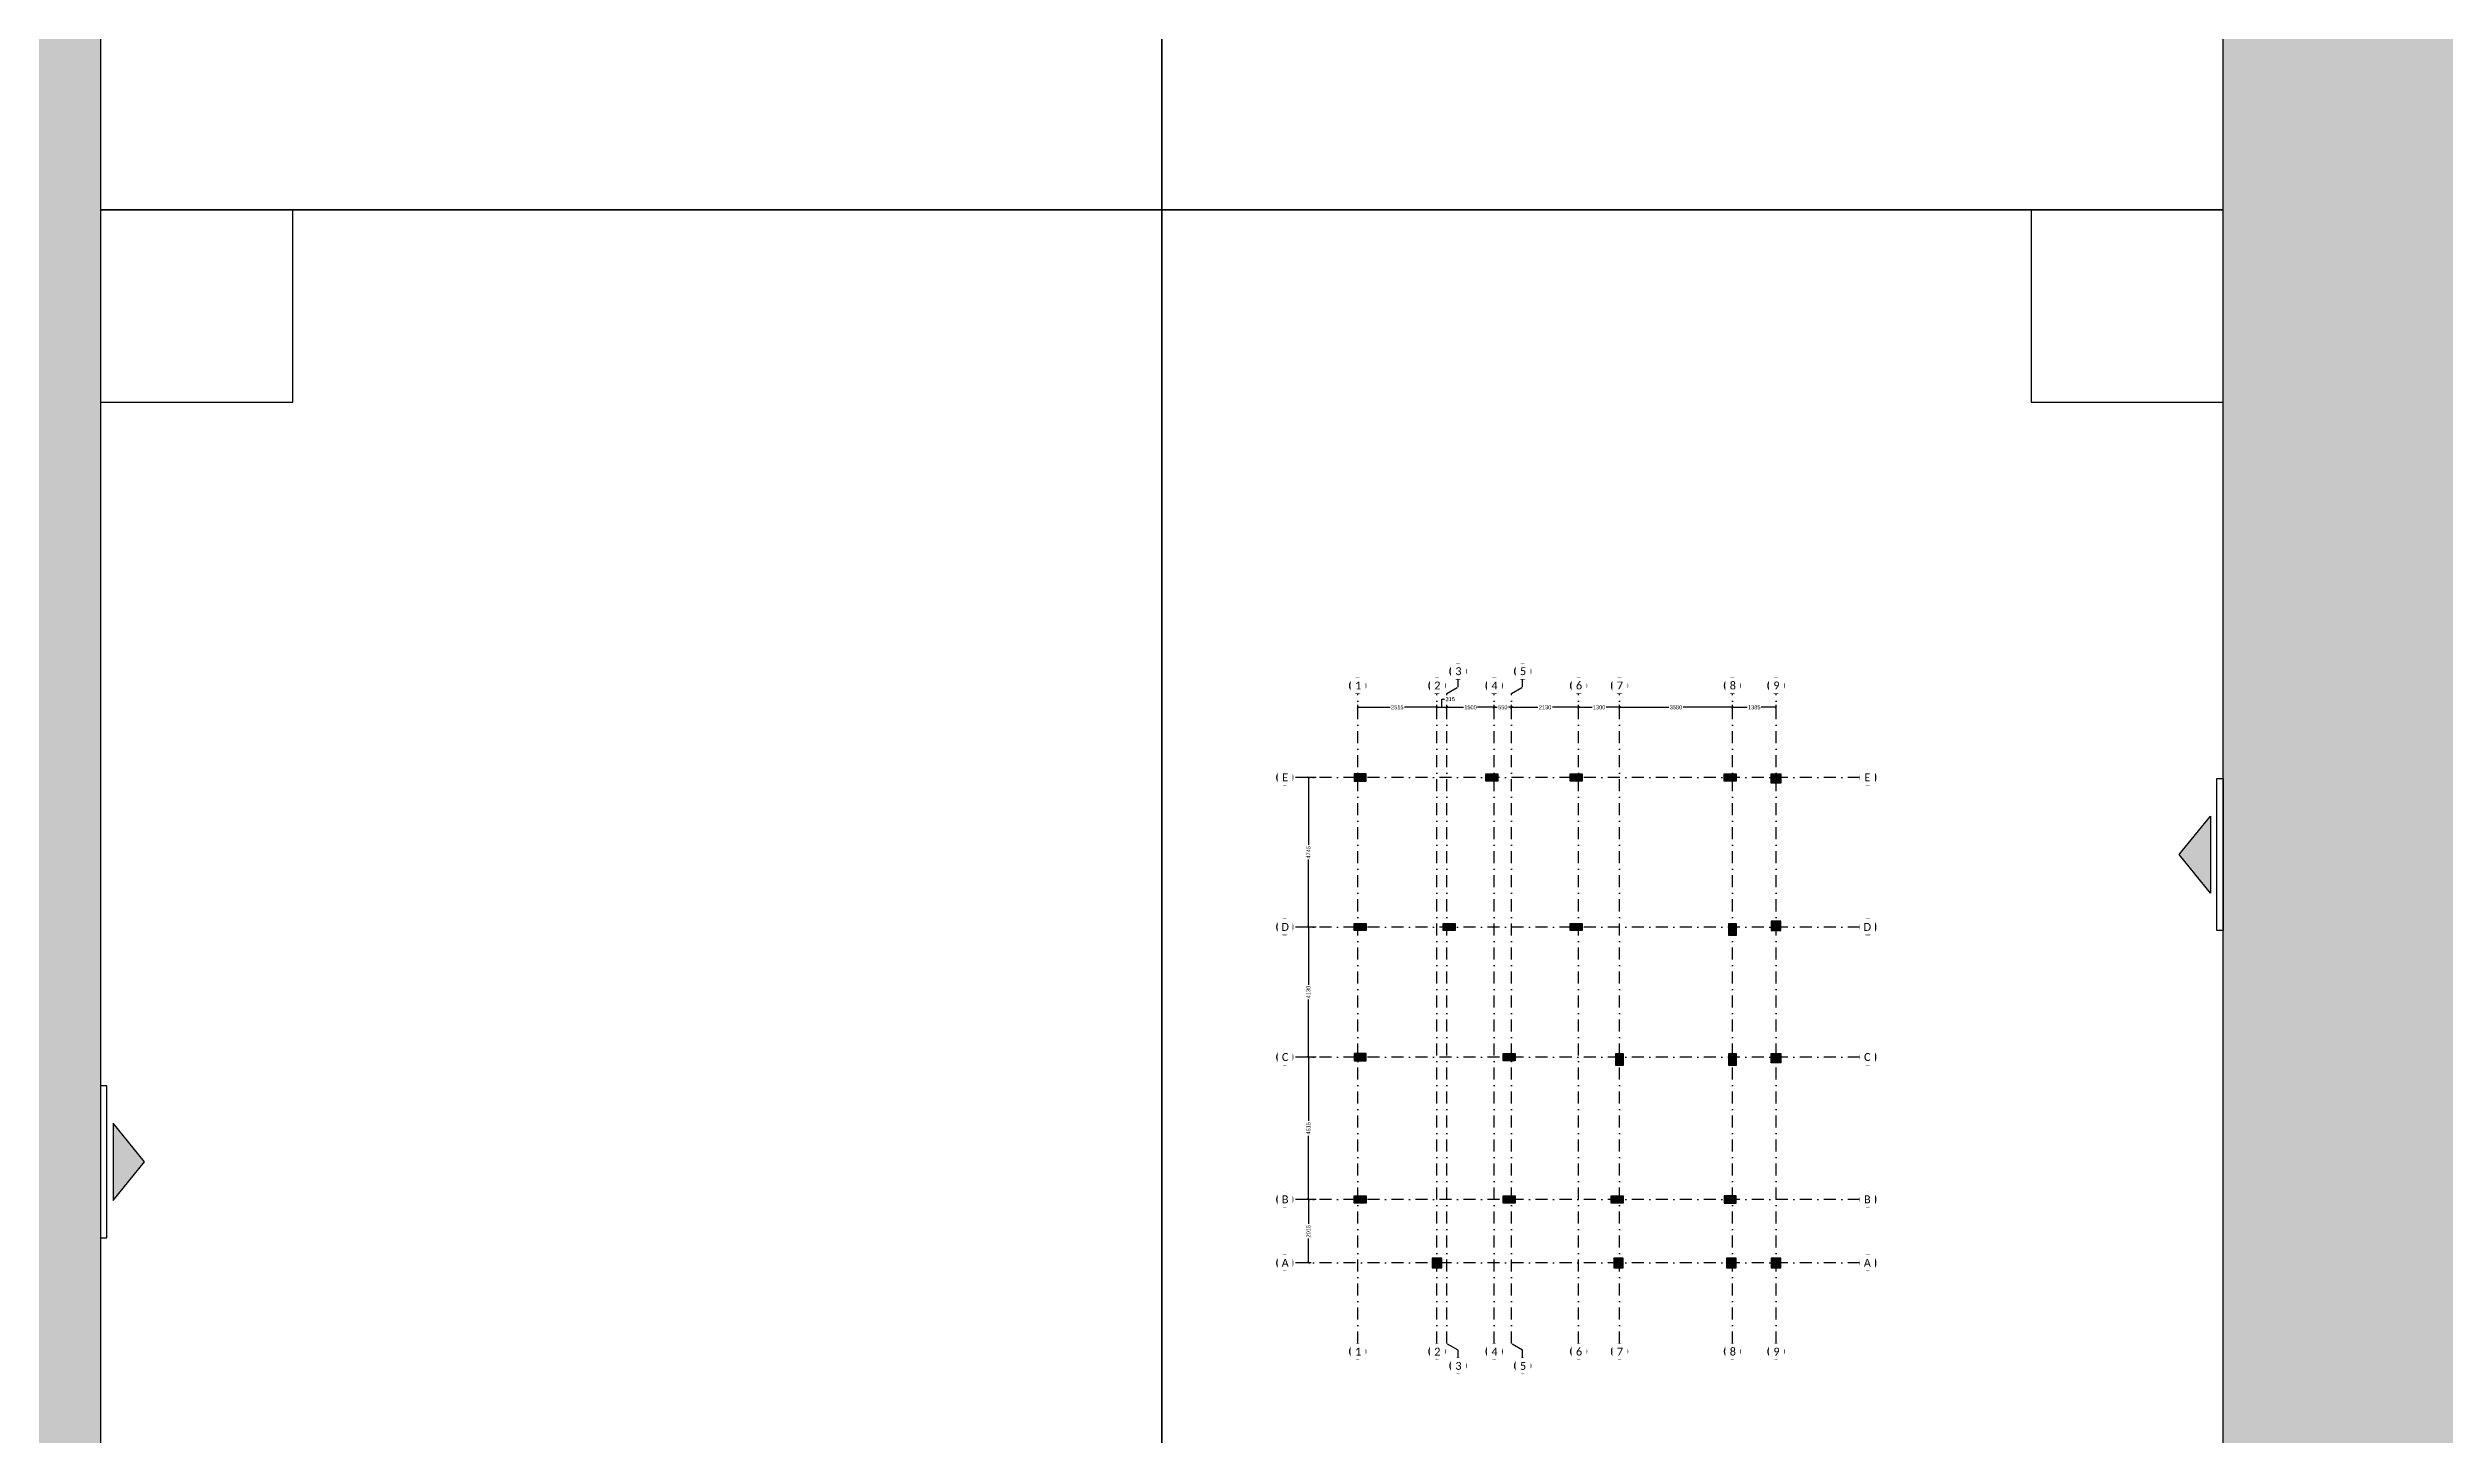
# Model space of a CAD drawing. Header units: millimetres. Extents: x -176651 to 388869, y -43089 to 486614.
# Drawn here: x 214975 to 291010, y 161064 to 205052 of the extents above; entities that cross this region are included whole.
import ezdxf

# ---------------------------------------------------------------- set-up
doc = ezdxf.new("R2010")
doc.units = ezdxf.units.MM
doc.header["$LTSCALE"] = 150
doc.linetypes.add('1625E_Grid$0$DASHDOTX2', pattern=[50.8, 25.4, -12.7, 0, -12.7])
for name, color, linetype in [('1625E_Columns$0$ad-Column', 3, 'Continuous'), ('1625E_Columns$0$ad-Column Hatch', 125, 'Continuous'), ('1625E_Columns$0$ad-RCC', 3, 'Continuous'), ('1625E_Columns$0$ad-RCC Hatch', 125, 'Continuous'), ('1625E_Grid$0$ad-Grid', 8, '1625E_Grid$0$DASHDOTX2'), ('1625E_Grid$0$ad-Text main', 7, 'Continuous'), ("Plot's Boundary$0$ad-Entrance(1625)", 2, 'Continuous'), ("Plot's Boundary$0$ad-Parking", 2, 'Continuous'), ("Plot's Boundary$0$ad-Road", 8, 'Continuous'), ("Plot's Boundary$0$ad-Road Hatch", 8, 'Continuous')]:
    doc.layers.add(name, color=color, linetype=linetype)
doc.layers.add('1625E_Grid$0$ad-Dimension', color=5, linetype='Continuous', lineweight=0, true_color=0x0000ff)
doc.layers.add("Plot's Boundary$0$ad-Plot Boundary", color=6, linetype='Continuous', true_color=0xff00ff)
doc.styles.add('1625E_Grid$0$Standard', font='arial.ttf')
doc.dimstyles.new('1625E_Grid$0$A-75-DIM-INT (Framing)', dxfattribs={"dimscale": 100, "dimtxt": 1.6, "dimasz": 1, "dimexe": 1, "dimexo": 1, "dimgap": 0.5, "dimtad": 0, "dimdec": 0, "dimdsep": 46, "dimtxsty": '1625E_Grid$0$Standard', "dimblk": '1625E_Grid$0$_ArchTick', "dimcen": 0.025, "dimclrd": 5, "dimclre": 5, "dimclrt": 256, "dimazin": 2, "dimtfac": 1, "dimtdec": 0, "dimtmove": 1, "dimatfit": 0, "dimldrblk": '1625E_Grid$0$_ArchTick', "dimfxl": 1, "dimfxlon": 1, "dimtfill": 1, "dimtolj": 1, "dimtzin": 0, "dimarcsym": 0})

# ---------------------------------------------------------------- blocks, each defined once
blk = doc.blocks.new('1625E_Columns$0$A$C42b14ea2')
at = {"layer": '1625E_Columns$0$ad-RCC Hatch', "transparency": 33554687}
h = blk.add_hatch(dxfattribs=at)
h.set_pattern_fill('ANSI31', color=256, scale=10)
h.set_pattern_definition([(45, (13250, 8645), (-22.45064, 22.45064), [])])
h.paths.add_polyline_path([(0, 0), (300, 0), (300, 300), (0, 300)])
at = {"layer": '1625E_Columns$0$ad-RCC'}
blk.add_lwpolyline([(0, 0), (300, 0), (300, 300), (0, 300)], close=True, dxfattribs=at)
blk = doc.blocks.new('1625E_Columns$0$zw$6AA0')
at = {"layer": '1625E_Columns$0$ad-Column Hatch', "transparency": 33554687}
h = blk.add_hatch(color=256, dxfattribs=at)
h.dxf.hatch_style = 1
h.paths.add_polyline_path([(0, -230), (380, -230), (380, 0), (0, 0)])
at = {"layer": '1625E_Columns$0$ad-Column'}
blk.add_lwpolyline([(0, -230), (380, -230), (380, 0), (0, 0)], close=True, dxfattribs=at)
blk = doc.blocks.new('1625E_Columns')
at = {"layer": '1625E_Columns$0$ad-Column'}
for p, rotation in [((0, 13620), 359.9999999999993), ((0, 4745), 359.9999999999993), ((12120, 0), 179.9999999999997)]:
    blk.add_blockref('1625E_Columns$0$zw$6AA0', p, dxfattribs=dict(at, rotation=rotation))
at = {"layer": '1625E_Columns$0$ad-Column', "xscale": -1}
for p, rotation in [((4560, 13620), 359.9999999999997), ((7240, 13620), 359.9999999999997), ((12120, 13620), 359.9999999999997), ((0, 8645), 179.9999999999998), ((3210, 8875), 359.9999999999997), ((7240, 8875), 359.9999999999997), ((11890, 8875), 90), ((5110, 4745), 359.9999999999997), ((8310, 4745), 90), ((11890, 4745), 90), ((0, 0), 179.9999999999998), ((4730, 0), 180), ((8160, 0), 180)]:
    blk.add_blockref('1625E_Columns$0$zw$6AA0', p, dxfattribs=dict(at, rotation=rotation))
at = {"layer": '1625E_Columns$0$ad-RCC', "xscale": -1, "rotation": 180}
for p in [(13240, 13620), (13240, 4745)]:
    blk.add_blockref('1625E_Columns$0$A$C42b14ea2', p, dxfattribs=at)
at = {"layer": '1625E_Columns$0$ad-RCC'}
for p in [(13240, 8645), (2480, -2050), (8240, -2050), (11820, -2050), (13240, -2050)]:
    blk.add_blockref('1625E_Columns$0$A$C42b14ea2', p, dxfattribs=at)
blk = doc.blocks.new("Plot's Boundary$0$A$C4fb60e89")
at = {"layer": "Plot's Boundary$0$ad-Road Hatch", "ltscale": 5, "transparency": 33554687}
h = blk.add_hatch(dxfattribs=at)
h.set_pattern_fill('AR-HBONE', color=256, scale=15)
h.set_pattern_definition([(45, (-193247.7, -428758.8), (0, 2155.2615), [4572, -1524]), (135, (-192170.1, -427681.1), (2e-13, 2155.2615), [4572, -1524])])
h.paths.add_polyline_path([(175594, -250241), (169178, -249341), (167473, -249057), (167473, -138694), (101313, -138694), (101313, -199954), (101308, -237995), (101040, -268291), (101008, -280968), (101066, -293684), (101243, -311127), (100910, -319344), (100949, -333937), (100669, -366960), (100727, -390983), (100669, -404586), (100538, -420418), (100467, -428759), (92426, -427265), (92163, -427209), (92163, -321454), (24803, -321454), (24803, -412961), (15653, -411029), (15654, -321452), (-19535, -321452), (-34427, -319477), (-65207, -315395), (-171770, -301268), (-185854, -298333), (-193248, -296832), (-193244, -292908), (-191914, -285219), (-191839, -284679), (-183397, -286393), (-169723, -289243), (-53141, -304698), (-18730, -309262), (15653, -309262), (15653, 703), (24803, 1115), (24803, -129544), (92163, -129544), (92163, 15133), (101313, 17713), (101313, -129544), (167473, -129544), (167473, 35552), (175738, 37855), (175849, 28595), (175836, 25947), (175777, 14040), (175855, 2316), (175660, -18036), (175731, -34039), (175718, -46839), (175673, -63402), (175816, -82072), (175542, -106356), (175490, -124641), (175575, -145019), (175731, -168892), (175797, -181269), (175797, -192667), (175744, -208200), (175829, -223277), (175888, -234871)])
h.paths.add_polyline_path([(24803, -309264), (92163, -309264), (92163, -138694), (24803, -138694)], flags=16)
at = {"layer": "Plot's Boundary$0$ad-Road", "ltscale": 5}
blk.add_lwpolyline([(24803, -309264), (92163, -309264), (92163, -138694), (24803, -138694)], close=True, dxfattribs=at)
blk = doc.blocks.new("Plot's Boundary$0$zw$E7CA")
at = {"layer": "Plot's Boundary$0$ad-Plot Boundary"}
blk.add_lwpolyline([(0, 0), (33680, 0), (33680, 30050), (0, 30050)], close=True, dxfattribs=at)
blk = doc.blocks.new("Plot's Boundary$0$zw$A88E")
at = {"layer": "Plot's Boundary$0$ad-Plot Boundary"}
for points in [[(-150934, -314069), (-117254, -314069), (-117254, -266699), (-150934, -266699)], [(-117254, -307369), (-83574, -307369), (-83574, -266699), (-117254, -266699)]]:
    blk.add_lwpolyline(points, close=True, dxfattribs=at)
at = {"layer": "Plot's Boundary$0$ad-Plot Boundary", "ltscale": 5}
for p in [(-150934, -266699), (-117254, -266699)]:
    blk.add_blockref("Plot's Boundary$0$zw$E7CA", p, dxfattribs=at)
blk = doc.blocks.new("Plot's Boundary$0$zw$944D")
at = {"layer": "Plot's Boundary$0$ad-Parking", "ltscale": 5}
blk.add_lwpolyline([(0, 0), (6100, 0), (6100, 6100), (0, 6100)], close=True, dxfattribs=at)
blk = doc.blocks.new("Plot's Boundary$0$zw$2786")
at = {"layer": "Plot's Boundary$0$ad-Parking", "ltscale": 5}
for p in [(36699, -154187), (97959, -154187)]:
    blk.add_blockref("Plot's Boundary$0$zw$944D", p, dxfattribs=at)
blk = doc.blocks.new("Plot's Boundary$0$zw$68CA")
at = {"layer": "Plot's Boundary$0$ad-Entrance(1625)", "ltscale": 5}
h = blk.add_hatch(color=256, dxfattribs=at)
h.dxf.hatch_style = 1
h.paths.add_polyline_path([(-400, -1187.5), (-400, -3637.5), (-1400, -2412.5)])
for points in [[(-200, 0), (0, 0), (0, -4825), (-200, -4825)], [(-400, -1187.5), (-400, -3637.5), (-1400, -2412.5)]]:
    blk.add_lwpolyline(points, close=True, dxfattribs=at)
blk = doc.blocks.new("Plot's Boundary$0$zw$9E45")
at = {"layer": "Plot's Boundary$0$ad-Entrance(1625)", "ltscale": 5}
blk.add_blockref("Plot's Boundary$0$zw$68CA", (92163, -246894), dxfattribs=at)
at = {"layer": "Plot's Boundary$0$ad-Entrance(1625)", "ltscale": 5, "xscale": -1}
blk.add_blockref("Plot's Boundary$0$zw$68CA", (24803, -256644), dxfattribs=at)
blk = doc.blocks.new("Plot's Boundary")
at = {"layer": "Plot's Boundary$0$ad-Road", "ltscale": 5}
blk.add_blockref("Plot's Boundary$0$A$C4fb60e89", (191839, 428759), dxfattribs=at)
at = {"layer": "Plot's Boundary$0$ad-Entrance(1625)", "ltscale": 5}
blk.add_blockref("Plot's Boundary$0$zw$9E45", (191839, 428759), dxfattribs=at)
at = {"layer": "Plot's Boundary$0$ad-Parking", "ltscale": 5}
blk.add_blockref("Plot's Boundary$0$zw$2786", (179944, 348002), dxfattribs=at)
at = {"layer": "Plot's Boundary$0$ad-Plot Boundary", "ltscale": 5}
blk.add_blockref("Plot's Boundary$0$zw$A88E", (367577, 466614), dxfattribs=at)
blk = doc.blocks.new('1625E_Grid$0$_ArchTick')
at = {"color": 0, "linetype": 'ByBlock', "const_width": 0.15}
blk.add_lwpolyline([(-0.5, -0.5), (0.5, 0.5)], dxfattribs=at)
blk = doc.blocks.new('*D121')
at = {"layer": '1625E_Grid$0$ad-Dimension', "lineweight": -2, "transparency": 16777216}
for p, q in [((115, 15370), (115, 15812)), ((115, 15732), (1140, 15732)), ((2630, 15732), (1605, 15732)), ((2630, 15432), (2630, 15812))]:
    blk.add_line(p, q, dxfattribs=at)
at = {"layer": 'Defpoints', "color": 0, "transparency": 16777216}
for p in [(115, 15290), (2630, 15732), (2630, 15352)]:
    blk.add_point(p, dxfattribs=at)
at = {"layer": '1625E_Grid$0$ad-Dimension', "lineweight": -2, "transparency": 16777216, "xscale": 80, "yscale": 80, "zscale": 80, "rotation": 180}
blk.add_blockref('1625E_Grid$0$_ArchTick', (115, 15732), dxfattribs=at)
at = {"layer": '1625E_Grid$0$ad-Dimension', "lineweight": -2, "transparency": 16777216, "xscale": 80, "yscale": 80, "zscale": 80}
blk.add_blockref('1625E_Grid$0$_ArchTick', (2630, 15732), dxfattribs=at)
at = {"layer": '1625E_Grid$0$ad-Dimension', "transparency": 16777216, "insert": (1372, 15732), "char_height": 128, "attachment_point": 5, "style": '1625E_Grid$0$Standard', "bg_fill": 3, "box_fill_scale": 1.1, "bg_fill_color": 256, "bg_fill_true_color": 13158600, "bg_fill_transparency": 0}
blk.add_mtext('\\A1;2515', dxfattribs=at)
blk = doc.blocks.new('*D122')
at = {"layer": '1625E_Grid$0$ad-Dimension', "lineweight": -2, "transparency": 16777216}
for p, q in [((2787, 15732), (2788, 15992)), ((2788, 15992), (2868, 15992)), ((2630, 15370), (2630, 15812)), ((2630, 15732), (2945, 15732)), ((2945, 15432), (2945, 15812))]:
    blk.add_line(p, q, dxfattribs=at)
at = {"layer": 'Defpoints', "color": 0, "transparency": 16777216}
for p in [(2630, 15290), (2945, 15352)]:
    blk.add_point(p, dxfattribs=at)
at = {"layer": '1625E_Grid$0$ad-Dimension', "transparency": 16777216, "insert": (3050, 15992), "char_height": 128, "attachment_point": 5, "style": '1625E_Grid$0$Standard', "bg_fill": 3, "box_fill_scale": 1.1, "bg_fill_color": 256, "bg_fill_true_color": 13158600, "bg_fill_transparency": 0}
blk.add_mtext('\\A1;315', dxfattribs=at)
at = {"layer": 'Defpoints', "color": 0, "transparency": 16777216}
blk.add_point((2945, 15732), dxfattribs=at)
at = {"layer": '1625E_Grid$0$ad-Dimension', "lineweight": -2, "transparency": 16777216, "xscale": 80, "yscale": 80, "zscale": 80, "rotation": 180}
blk.add_blockref('1625E_Grid$0$_ArchTick', (2630, 15732), dxfattribs=at)
at = {"layer": '1625E_Grid$0$ad-Dimension', "lineweight": -2, "transparency": 16777216, "xscale": 80, "yscale": 80, "zscale": 80}
blk.add_blockref('1625E_Grid$0$_ArchTick', (2945, 15732), dxfattribs=at)
blk = doc.blocks.new('*D125')
at = {"layer": '1625E_Grid$0$ad-Dimension', "lineweight": -2, "transparency": 16777216}
for p, q in [((2945, 15432), (2945, 15812)), ((2945, 15732), (3470, 15732)), ((4445, 15732), (3920, 15732)), ((4445, 15432), (4445, 15812))]:
    blk.add_line(p, q, dxfattribs=at)
at = {"layer": 'Defpoints', "color": 0, "transparency": 16777216}
for p in [(2945, 15352), (4445, 15732), (4445, 15352)]:
    blk.add_point(p, dxfattribs=at)
at = {"layer": '1625E_Grid$0$ad-Dimension', "lineweight": -2, "transparency": 16777216, "xscale": 80, "yscale": 80, "zscale": 80, "rotation": 180}
blk.add_blockref('1625E_Grid$0$_ArchTick', (2945, 15732), dxfattribs=at)
at = {"layer": '1625E_Grid$0$ad-Dimension', "lineweight": -2, "transparency": 16777216, "xscale": 80, "yscale": 80, "zscale": 80}
blk.add_blockref('1625E_Grid$0$_ArchTick', (4445, 15732), dxfattribs=at)
at = {"layer": '1625E_Grid$0$ad-Dimension', "transparency": 16777216, "insert": (3695, 15732), "char_height": 128, "attachment_point": 5, "style": '1625E_Grid$0$Standard', "bg_fill": 3, "box_fill_scale": 1.1, "bg_fill_color": 256, "bg_fill_true_color": 13158600, "bg_fill_transparency": 0}
blk.add_mtext('\\A1;1500', dxfattribs=at)
blk = doc.blocks.new('*D123')
at = {"layer": '1625E_Grid$0$ad-Dimension', "lineweight": -2, "transparency": 16777216}
for p, q in [((4445, 15370), (4445, 15812)), ((4445, 15732), (4539, 15732)), ((4995, 15732), (4901, 15732)), ((4995, 15432), (4995, 15812))]:
    blk.add_line(p, q, dxfattribs=at)
at = {"layer": '1625E_Grid$0$ad-Dimension', "lineweight": -2, "transparency": 16777216, "xscale": 80, "yscale": 80, "zscale": 80, "rotation": 180}
blk.add_blockref('1625E_Grid$0$_ArchTick', (4445, 15732), dxfattribs=at)
at = {"layer": '1625E_Grid$0$ad-Dimension', "lineweight": -2, "transparency": 16777216, "xscale": 80, "yscale": 80, "zscale": 80}
blk.add_blockref('1625E_Grid$0$_ArchTick', (4995, 15732), dxfattribs=at)
at = {"layer": '1625E_Grid$0$ad-Dimension', "transparency": 16777216, "insert": (4720, 15732), "char_height": 128, "attachment_point": 5, "style": '1625E_Grid$0$Standard', "bg_fill": 3, "box_fill_scale": 1.1, "bg_fill_color": 256, "bg_fill_true_color": 13158600, "bg_fill_transparency": 0}
blk.add_mtext('\\A1;550', dxfattribs=at)
at = {"layer": 'Defpoints', "color": 0, "transparency": 16777216}
for p in [(4445, 15290), (4995, 15732), (4995, 15352)]:
    blk.add_point(p, dxfattribs=at)
blk = doc.blocks.new('*D124')
at = {"layer": '1625E_Grid$0$ad-Dimension', "lineweight": -2, "transparency": 16777216}
for p, q in [((4995, 15370), (4995, 15812)), ((4995, 15732), (5828, 15732)), ((7125, 15732), (6292, 15732)), ((7125, 15432), (7125, 15812))]:
    blk.add_line(p, q, dxfattribs=at)
at = {"layer": 'Defpoints', "color": 0, "transparency": 16777216}
for p in [(4995, 15290), (7125, 15732), (7125, 15352)]:
    blk.add_point(p, dxfattribs=at)
at = {"layer": '1625E_Grid$0$ad-Dimension', "lineweight": -2, "transparency": 16777216, "xscale": 80, "yscale": 80, "zscale": 80, "rotation": 180}
blk.add_blockref('1625E_Grid$0$_ArchTick', (4995, 15732), dxfattribs=at)
at = {"layer": '1625E_Grid$0$ad-Dimension', "lineweight": -2, "transparency": 16777216, "xscale": 80, "yscale": 80, "zscale": 80}
blk.add_blockref('1625E_Grid$0$_ArchTick', (7125, 15732), dxfattribs=at)
at = {"layer": '1625E_Grid$0$ad-Dimension', "transparency": 16777216, "insert": (6060, 15732), "char_height": 128, "attachment_point": 5, "style": '1625E_Grid$0$Standard', "bg_fill": 3, "box_fill_scale": 1.1, "bg_fill_color": 256, "bg_fill_true_color": 13158600, "bg_fill_transparency": 0}
blk.add_mtext('\\A1;2130', dxfattribs=at)
blk = doc.blocks.new('*D126')
at = {"layer": '1625E_Grid$0$ad-Dimension', "lineweight": -2, "transparency": 16777216}
for p, q in [((7125, 15432), (7125, 15812)), ((7125, 15732), (7550, 15732)), ((8425, 15732), (8000, 15732)), ((8425, 15432), (8425, 15812))]:
    blk.add_line(p, q, dxfattribs=at)
at = {"layer": 'Defpoints', "color": 0, "transparency": 16777216}
for p in [(7125, 15352), (8425, 15732), (8425, 15352)]:
    blk.add_point(p, dxfattribs=at)
at = {"layer": '1625E_Grid$0$ad-Dimension', "lineweight": -2, "transparency": 16777216, "xscale": 80, "yscale": 80, "zscale": 80, "rotation": 180}
blk.add_blockref('1625E_Grid$0$_ArchTick', (7125, 15732), dxfattribs=at)
at = {"layer": '1625E_Grid$0$ad-Dimension', "lineweight": -2, "transparency": 16777216, "xscale": 80, "yscale": 80, "zscale": 80}
blk.add_blockref('1625E_Grid$0$_ArchTick', (8425, 15732), dxfattribs=at)
at = {"layer": '1625E_Grid$0$ad-Dimension', "transparency": 16777216, "insert": (7775, 15732), "char_height": 128, "attachment_point": 5, "style": '1625E_Grid$0$Standard', "bg_fill": 3, "box_fill_scale": 1.1, "bg_fill_color": 256, "bg_fill_true_color": 13158600, "bg_fill_transparency": 0}
blk.add_mtext('\\A1;1300', dxfattribs=at)
blk = doc.blocks.new('*D127')
at = {"layer": '1625E_Grid$0$ad-Dimension', "lineweight": -2, "transparency": 16777216}
for p, q in [((8425, 15432), (8425, 15812)), ((8425, 15732), (9984, 15732)), ((12005, 15732), (10446, 15732)), ((12005, 15432), (12005, 15812))]:
    blk.add_line(p, q, dxfattribs=at)
at = {"layer": 'Defpoints', "color": 0, "transparency": 16777216}
for p in [(8425, 15352), (12005, 15732), (12005, 15352)]:
    blk.add_point(p, dxfattribs=at)
at = {"layer": '1625E_Grid$0$ad-Dimension', "lineweight": -2, "transparency": 16777216, "xscale": 80, "yscale": 80, "zscale": 80, "rotation": 180}
blk.add_blockref('1625E_Grid$0$_ArchTick', (8425, 15732), dxfattribs=at)
at = {"layer": '1625E_Grid$0$ad-Dimension', "lineweight": -2, "transparency": 16777216, "xscale": 80, "yscale": 80, "zscale": 80}
blk.add_blockref('1625E_Grid$0$_ArchTick', (12005, 15732), dxfattribs=at)
at = {"layer": '1625E_Grid$0$ad-Dimension', "transparency": 16777216, "insert": (10215, 15732), "char_height": 128, "attachment_point": 5, "style": '1625E_Grid$0$Standard', "bg_fill": 3, "box_fill_scale": 1.1, "bg_fill_color": 256, "bg_fill_true_color": 13158600, "bg_fill_transparency": 0}
blk.add_mtext('\\A1;3580', dxfattribs=at)
blk = doc.blocks.new('*D128')
at = {"layer": '1625E_Grid$0$ad-Dimension', "lineweight": -2, "transparency": 16777216}
for p, q in [((12005, 15432), (12005, 15812)), ((12005, 15732), (12472, 15732)), ((13390, 15732), (12923, 15732)), ((13390, 15432), (13390, 15812))]:
    blk.add_line(p, q, dxfattribs=at)
at = {"layer": 'Defpoints', "color": 0, "transparency": 16777216}
for p in [(12005, 15352), (13390, 15732), (13390, 15352)]:
    blk.add_point(p, dxfattribs=at)
at = {"layer": '1625E_Grid$0$ad-Dimension', "lineweight": -2, "transparency": 16777216, "xscale": 80, "yscale": 80, "zscale": 80, "rotation": 180}
blk.add_blockref('1625E_Grid$0$_ArchTick', (12005, 15732), dxfattribs=at)
at = {"layer": '1625E_Grid$0$ad-Dimension', "lineweight": -2, "transparency": 16777216, "xscale": 80, "yscale": 80, "zscale": 80}
blk.add_blockref('1625E_Grid$0$_ArchTick', (13390, 15732), dxfattribs=at)
at = {"layer": '1625E_Grid$0$ad-Dimension', "transparency": 16777216, "insert": (12698, 15732), "char_height": 128, "attachment_point": 5, "style": '1625E_Grid$0$Standard', "bg_fill": 3, "box_fill_scale": 1.1, "bg_fill_color": 256, "bg_fill_true_color": 13158600, "bg_fill_transparency": 0}
blk.add_mtext('\\A1;1385', dxfattribs=at)
blk = doc.blocks.new('*D117')
at = {"layer": '1625E_Grid$0$ad-Dimension', "lineweight": -2, "transparency": 16777216}
for p, q in [((-1202, 13505), (-1530, 13505)), ((-1450, 13505), (-1450, 11367)), ((-1450, 8760), (-1450, 10898)), ((-1202, 8760), (-1530, 8760))]:
    blk.add_line(p, q, dxfattribs=at)
at = {"layer": 'Defpoints', "color": 0, "transparency": 16777216}
for p in [(-1122, 13505), (-1450, 8760), (-1122, 8760)]:
    blk.add_point(p, dxfattribs=at)
at = {"layer": '1625E_Grid$0$ad-Dimension', "lineweight": -2, "transparency": 16777216, "xscale": 80, "yscale": 80, "zscale": 80}
for p, rotation in [((-1450, 13505), 90), ((-1450, 8760), 270)]:
    blk.add_blockref('1625E_Grid$0$_ArchTick', p, dxfattribs=dict(at, rotation=rotation))
at = {"layer": '1625E_Grid$0$ad-Dimension', "transparency": 16777216, "insert": (-1450, 11132), "char_height": 128, "attachment_point": 5, "rotation": 90, "style": '1625E_Grid$0$Standard', "bg_fill": 3, "box_fill_scale": 1.1, "bg_fill_color": 257, "bg_fill_transparency": 0}
blk.add_mtext('\\A1;4745', dxfattribs=at)
blk = doc.blocks.new('*D118')
at = {"layer": '1625E_Grid$0$ad-Dimension', "lineweight": -2, "transparency": 16777216}
for p, q in [((-1202, 8760), (-1530, 8760)), ((-1450, 8760), (-1450, 6928)), ((-1450, 4630), (-1450, 6462)), ((-1202, 4630), (-1530, 4630))]:
    blk.add_line(p, q, dxfattribs=at)
at = {"layer": 'Defpoints', "color": 0, "transparency": 16777216}
for p in [(-1122, 8760), (-1450, 4630), (-1122, 4630)]:
    blk.add_point(p, dxfattribs=at)
at = {"layer": '1625E_Grid$0$ad-Dimension', "lineweight": -2, "transparency": 16777216, "xscale": 80, "yscale": 80, "zscale": 80}
for p, rotation in [((-1450, 8760), 90), ((-1450, 4630), 270)]:
    blk.add_blockref('1625E_Grid$0$_ArchTick', p, dxfattribs=dict(at, rotation=rotation))
at = {"layer": '1625E_Grid$0$ad-Dimension', "transparency": 16777216, "insert": (-1450, 6695), "char_height": 128, "attachment_point": 5, "rotation": 90, "style": '1625E_Grid$0$Standard', "bg_fill": 3, "box_fill_scale": 1.1, "bg_fill_color": 257, "bg_fill_transparency": 0}
blk.add_mtext('\\A1;4130', dxfattribs=at)
blk = doc.blocks.new('*D119')
at = {"layer": '1625E_Grid$0$ad-Dimension', "lineweight": -2, "transparency": 16777216}
for p, q in [((-1202, 4630), (-1530, 4630)), ((-1450, 4630), (-1450, 2607)), ((-1450, 115), (-1450, 2138)), ((-1202, 115), (-1530, 115))]:
    blk.add_line(p, q, dxfattribs=at)
at = {"layer": 'Defpoints', "color": 0, "transparency": 16777216}
for p in [(-1122, 4630), (-1450, 115), (-1122, 115)]:
    blk.add_point(p, dxfattribs=at)
at = {"layer": '1625E_Grid$0$ad-Dimension', "lineweight": -2, "transparency": 16777216, "xscale": 80, "yscale": 80, "zscale": 80}
for p, rotation in [((-1450, 4630), 90), ((-1450, 115), 270)]:
    blk.add_blockref('1625E_Grid$0$_ArchTick', p, dxfattribs=dict(at, rotation=rotation))
at = {"layer": '1625E_Grid$0$ad-Dimension', "transparency": 16777216, "insert": (-1450, 2372), "char_height": 128, "attachment_point": 5, "rotation": 90, "style": '1625E_Grid$0$Standard', "bg_fill": 3, "box_fill_scale": 1.1, "bg_fill_color": 257, "bg_fill_transparency": 0}
blk.add_mtext('\\A1;4515', dxfattribs=at)
blk = doc.blocks.new('*D120')
at = {"layer": '1625E_Grid$0$ad-Dimension', "lineweight": -2, "transparency": 16777216}
for p, q in [((-1202, 115), (-1530, 115)), ((-1450, 115), (-1450, -660)), ((-1450, -1900), (-1450, -1125)), ((-1364, -1900), (-1530, -1900))]:
    blk.add_line(p, q, dxfattribs=at)
at = {"layer": 'Defpoints', "color": 0, "transparency": 16777216}
for p in [(-1122, 115), (-1450, -1900), (-1284, -1900)]:
    blk.add_point(p, dxfattribs=at)
at = {"layer": '1625E_Grid$0$ad-Dimension', "lineweight": -2, "transparency": 16777216, "xscale": 80, "yscale": 80, "zscale": 80}
for p, rotation in [((-1450, 115), 90), ((-1450, -1900), 270)]:
    blk.add_blockref('1625E_Grid$0$_ArchTick', p, dxfattribs=dict(at, rotation=rotation))
at = {"layer": '1625E_Grid$0$ad-Dimension', "transparency": 16777216, "insert": (-1450, -893), "char_height": 128, "attachment_point": 5, "rotation": 90, "style": '1625E_Grid$0$Standard', "bg_fill": 3, "box_fill_scale": 1.1, "bg_fill_color": 256, "bg_fill_true_color": 13158600, "bg_fill_transparency": 0}
blk.add_mtext('\\A1;2015', dxfattribs=at)
blk = doc.blocks.new('1625E_Grid')
at = {"layer": '1625E_Grid$0$ad-Grid', "ltscale": 0.1}
for points in [[(115, -4460), (115, 16170)], [(2630, -4460), (2630, 16170)], [(4445, -4460), (4445, 16170)], [(7125, -4460), (7125, 16170)], [(8425, -4460), (8425, 16170)], [(12005, -4460), (12005, 16170)], [(13390, -4460), (13390, 16170)]]:
    blk.add_lwpolyline(points, dxfattribs=at)
at = {"layer": '1625E_Grid$0$ad-Grid', "color": 7, "linetype": 'ByBlock'}
for centre in [(5348.6, 16873.6), (115, 16420), (2630, 16420), (4445, 16420), (7125, 16420), (8425, 16420), (12005, 16420), (13390, 16420), (-2200, 13505), (16300, 13505), (-2200, 8760), (16300, 8760), (-2200, 4630), (16300, 4630), (-2200, 115), (16300, 115), (-2200, -1900), (16300, -1900), (115, -4710), (2630, -4710), (4445, -4710), (7125, -4710), (8425, -4710), (12005, -4710), (13390, -4710), (3298.6, -5163.6), (5348.6, -5163.6)]:
    blk.add_circle(centre, 250, dxfattribs=at)
at = {"layer": '1625E_Grid$0$ad-Text main', "char_height": 250, "width": 227.385, "attachment_point": 5, "style": '1625E_Grid$0$Standard', "bg_fill": 2}
for s, insert in [('{\\fCalibri|b0|i0|c0|p34;1}', (128.5, 16424)), ('{\\fCalibri|b0|i0|c0|p34;2}', (2643.5, 16424)), ('{\\fCalibri|b0|i0|c0|p34;4}', (4458.5, 16424)), ('{\\fCalibri|b0|i0|c0|p34;6}', (7138.5, 16424)), ('{\\fCalibri|b0|i0|c0|p34;7}', (8438.5, 16424)), ('{\\fCalibri|b0|i0|c0|p34;8}', (12018.5, 16424)), ('{\\fCalibri|b0|i0|c0|p34;9}', (13403.5, 16424)), ('{\\fCalibri|b0|i0|c0|p34;E}', (-2186.5, 13509)), ('{\\fCalibri|b0|i0|c0|p34;D}', (-2186.5, 8764)), ('{\\fCalibri|b0|i0|c0|p34;C}', (-2186.5, 4634)), ('{\\fCalibri|b0|i0|c0|p34;B}', (-2186.5, 119)), ('{\\fCalibri|b0|i0|c0|p34;A}', (-2186.5, -1896)), ('{\\fCalibri|b0|i0|c0|p34;1}', (128.5, -4714)), ('{\\fCalibri|b0|i0|c0|p34;6}', (7138.5, -4714)), ('{\\fCalibri|b0|i0|c0|p34;7}', (8438.5, -4714)), ('{\\fCalibri|b0|i0|c0|p34;8}', (12018.5, -4714)), ('{\\fCalibri|b0|i0|c0|p34;9}', (13403.5, -4714))]:
    blk.add_mtext(s, dxfattribs=dict(at, insert=insert))
at = {"layer": '1625E_Grid$0$ad-Grid', "ltscale": 0.1}
for points in [[(3298.6, -4913.6), (3298.6, -4663.6), (2945, -4460), (2945, 16170), (3298.6, 16373.6), (3298.6, 16623.6)], [(5348.6, -4913.6), (5348.6, -4663.6), (4995, -4460), (4995, 16170), (5348.6, 16373.6), (5348.6, 16623.6)], [(16050, 13505), (-1950, 13505)], [(16050, 8760), (-1950, 8760)], [(16050, 4630), (-1950, 4630)], [(16050, 115), (-1950, 115)], [(16050, -1900), (-1950, -1900)]]:
    blk.add_lwpolyline(points, dxfattribs=at)
at = {"layer": '1625E_Grid$0$ad-Grid', "color": 7, "linetype": 'ByBlock'}
blk.add_circle((3298.6, 16873.6), 250, dxfattribs=at)
at = {"layer": '1625E_Grid$0$ad-Text main', "char_height": 250, "width": 227.385, "attachment_point": 5, "style": '1625E_Grid$0$Standard', "bg_fill": 2}
for s, insert in [('{\\fCalibri|b0|i0|c0|p34;3}', (3312, 16877.6)), ('{\\fCalibri|b0|i0|c0|p34;5}', (5362, 16877.6)), ('{\\fCalibri|b0|i0|c0|p34;E}', (16286.5, 13509)), ('{\\fCalibri|b0|i0|c0|p34;D}', (16286.5, 8764)), ('{\\fCalibri|b0|i0|c0|p34;C}', (16286.5, 4634)), ('{\\fCalibri|b0|i0|c0|p34;B}', (16286.5, 119)), ('{\\fCalibri|b0|i0|c0|p34;A}', (16286.5, -1896)), ('{\\fCalibri|b0|i0|c0|p34;2}', (2643.5, -4714)), ('{\\fCalibri|b0|i0|c0|p34;4}', (4458.5, -4714)), ('{\\fCalibri|b0|i0|c0|p34;5}', (5362, -5167.6))]:
    blk.add_mtext(s, dxfattribs=dict(at, insert=insert))
at = {"layer": '1625E_Grid$0$ad-Dimension'}
dim = blk.add_linear_dim(base=(2630, 15732), p1=(115, 15289.9), p2=(2630, 15351.9), dimstyle='1625E_Grid$0$A-75-DIM-INT (Framing)', override={"dimscale": 80, "dimblk": '1625E_Grid$0$_ArchTick', "dimclrd": 256, "dimclre": 256, "dimfxl": 10, "dimtfill": 1, "dimtfillclr": 0}, dxfattribs=at)
dim.commit()
dim.dimension.update_dxf_attribs({"geometry": '*D121', "text_midpoint": (1372.5, 15732)})
dim = blk.add_linear_dim(base=(-1450, 8760), p1=(-1122, 13505), p2=(-1122, 8760), angle=90, dimstyle='1625E_Grid$0$A-75-DIM-INT (Framing)', override={"dimscale": 80, "dimblk": '1625E_Grid$0$_ArchTick', "dimclrd": 256, "dimclre": 256, "dimfxl": 10, "dimtfill": 1, "dimtfillclr": 0}, dxfattribs=at)
dim.commit()
dim.dimension.update_dxf_attribs({"geometry": '*D117', "text_midpoint": (-1450, 11132.5)})
at = {"layer": '1625E_Grid$0$ad-Text main', "insert": (3312, -5167.6), "char_height": 250, "width": 227.385, "attachment_point": 5, "style": '1625E_Grid$0$Standard', "bg_fill": 2}
blk.add_mtext('{\\fCalibri|b0|i0|c0|p34;3}', dxfattribs=at)
at = {"layer": '1625E_Grid$0$ad-Dimension'}
dim = blk.add_linear_dim(base=(2945, 15732), p1=(2630, 15289.9), p2=(2945, 15351.9), dimstyle='1625E_Grid$0$A-75-DIM-INT (Framing)', override={"dimscale": 80, "dimblk": '1625E_Grid$0$_ArchTick', "dimclrd": 256, "dimclre": 256, "dimfxl": 10, "dimtfill": 1, "dimtfillclr": 0}, dxfattribs=at)
dim.commit()
dim.dimension.update_dxf_attribs({"geometry": '*D122', "text_midpoint": (2908, 15992.4), "dimtype": 128})
dim = blk.add_linear_dim(base=(-1450, 4630), p1=(-1122, 8760), p2=(-1122, 4630), angle=90, dimstyle='1625E_Grid$0$A-75-DIM-INT (Framing)', override={"dimscale": 80, "dimblk": '1625E_Grid$0$_ArchTick', "dimclrd": 256, "dimclre": 256, "dimfxl": 10, "dimtfill": 1, "dimtfillclr": 0}, dxfattribs=at)
dim.commit()
dim.dimension.update_dxf_attribs({"geometry": '*D118', "text_midpoint": (-1450, 6695)})
dim = blk.add_linear_dim(base=(4445, 15732.4), p1=(2945, 15352.3), p2=(4445, 15352.3), dimstyle='1625E_Grid$0$A-75-DIM-INT (Framing)', override={"dimscale": 80, "dimblk": '1625E_Grid$0$_ArchTick', "dimclrd": 256, "dimclre": 256, "dimfxl": 10, "dimtfill": 1, "dimtfillclr": 0}, dxfattribs=at)
dim.commit()
dim.dimension.update_dxf_attribs({"geometry": '*D125', "text_midpoint": (3695, 15732.4)})
dim = blk.add_linear_dim(base=(-1450, 115), p1=(-1122, 4630), p2=(-1122, 115), angle=90, dimstyle='1625E_Grid$0$A-75-DIM-INT (Framing)', override={"dimscale": 80, "dimblk": '1625E_Grid$0$_ArchTick', "dimclrd": 256, "dimclre": 256, "dimfxl": 10, "dimtfill": 1, "dimtfillclr": 0}, dxfattribs=at)
dim.commit()
dim.dimension.update_dxf_attribs({"geometry": '*D119', "text_midpoint": (-1450, 2372.5)})
dim = blk.add_linear_dim(base=(4995, 15732), p1=(4445, 15289.9), p2=(4995, 15351.9), dimstyle='1625E_Grid$0$A-75-DIM-INT (Framing)', override={"dimscale": 80, "dimblk": '1625E_Grid$0$_ArchTick', "dimclrd": 256, "dimclre": 256, "dimfxl": 10, "dimtfill": 1, "dimtfillclr": 0}, dxfattribs=at)
dim.commit()
dim.dimension.update_dxf_attribs({"geometry": '*D123', "text_midpoint": (4720, 15732)})
dim = blk.add_linear_dim(base=(-1450, -1900), p1=(-1122, 115), p2=(-1284.2, -1900), angle=90, dimstyle='1625E_Grid$0$A-75-DIM-INT (Framing)', override={"dimscale": 80, "dimblk": '1625E_Grid$0$_ArchTick', "dimclrd": 256, "dimclre": 256, "dimfxl": 10, "dimtfill": 1, "dimtfillclr": 0}, dxfattribs=at)
dim.commit()
dim.dimension.update_dxf_attribs({"geometry": '*D120', "text_midpoint": (-1450, -892.5)})
dim = blk.add_linear_dim(base=(7125, 15732), p1=(4995, 15289.9), p2=(7125, 15351.9), dimstyle='1625E_Grid$0$A-75-DIM-INT (Framing)', override={"dimscale": 80, "dimblk": '1625E_Grid$0$_ArchTick', "dimclrd": 256, "dimclre": 256, "dimfxl": 10, "dimtfill": 1, "dimtfillclr": 0}, dxfattribs=at)
dim.commit()
dim.dimension.update_dxf_attribs({"geometry": '*D124', "text_midpoint": (6060, 15732)})
dim = blk.add_linear_dim(base=(8425, 15732.4), p1=(7125, 15352.3), p2=(8425, 15352.3), dimstyle='1625E_Grid$0$A-75-DIM-INT (Framing)', override={"dimscale": 80, "dimblk": '1625E_Grid$0$_ArchTick', "dimclrd": 256, "dimclre": 256, "dimfxl": 10, "dimtfill": 1, "dimtfillclr": 0}, dxfattribs=at)
dim.commit()
dim.dimension.update_dxf_attribs({"geometry": '*D126', "text_midpoint": (7775, 15732.4)})
dim = blk.add_linear_dim(base=(12005, 15732.4), p1=(8425, 15352.3), p2=(12005, 15352.3), dimstyle='1625E_Grid$0$A-75-DIM-INT (Framing)', override={"dimscale": 80, "dimblk": '1625E_Grid$0$_ArchTick', "dimclrd": 256, "dimclre": 256, "dimfxl": 10, "dimtfill": 1, "dimtfillclr": 0}, dxfattribs=at)
dim.commit()
dim.dimension.update_dxf_attribs({"geometry": '*D127', "text_midpoint": (10215, 15732.4)})
dim = blk.add_linear_dim(base=(13390, 15732.4), p1=(12005, 15352.3), p2=(13390, 15352.3), dimstyle='1625E_Grid$0$A-75-DIM-INT (Framing)', override={"dimscale": 80, "dimblk": '1625E_Grid$0$_ArchTick', "dimclrd": 256, "dimclre": 256, "dimfxl": 10, "dimtfill": 1, "dimtfillclr": 0}, dxfattribs=at)
dim.commit()
dim.dimension.update_dxf_attribs({"geometry": '*D128', "text_midpoint": (12697.5, 15732.4)})

msp = doc.modelspace()

# ---------------------------------------------------------------- block references
msp.add_blockref('1625E_Grid', (256422, 168395))

# ---------------------------------------------------------------- next in the draw order: block references
msp.add_blockref('1625E_Columns', (256422, 168395))

# ---------------------------------------------------------------- next in the draw order: block references
msp.add_blockref("Plot's Boundary", (0, 0))

doc.saveas('drawing.dxf')
